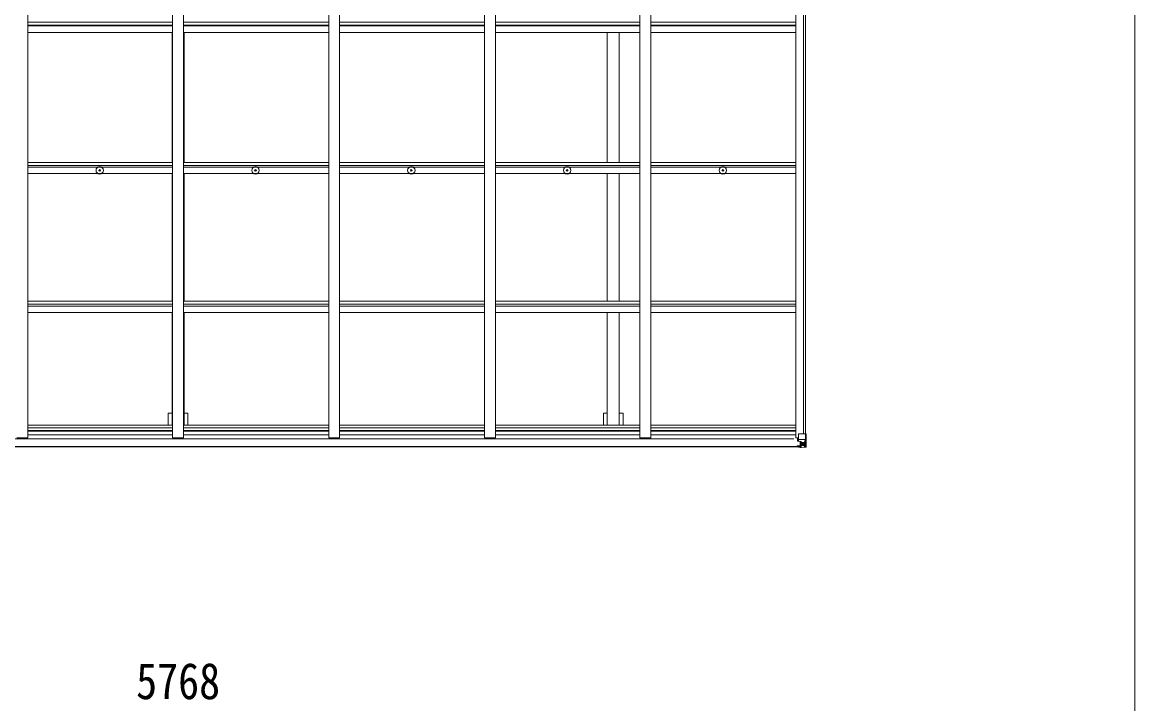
# Model space of a CAD drawing. Units: millimetres at full size, sheet at 1:35; details may follow other scales. Extents: x -9783 to 9892, y -6828 to 6752.
# Drawn here: x 4284 to 9397, y 145 to 3277 of the extents above; entities that cross this region are included whole.
import ezdxf
from ezdxf.enums import TextEntityAlignment as Align

# ---------------------------------------------------------------- set-up
doc = ezdxf.new("R2010")
doc.units = ezdxf.units.MM
doc.header["$LTSCALE"] = 35
for name, color, linetype, lineweight in [('0-1_本体', 4, 'Continuous', 9), ('0-2_部品', 7, 'Continuous', 9), ('0-A_寸法', 6, 'Continuous', 9), ('F-0_240', 7, 'Continuous', 9)]:
    doc.layers.add(name, color=color, linetype=linetype, lineweight=lineweight)
doc.styles.add('ＭＳ ゴシック', font='')
doc.styles.get('ＭＳ ゴシック').set_extended_font_data('MS Gothic')

msp = doc.modelspace()

# ---------------------------------------------------------------- linework, layer by layer
at = {"layer": '0-1_本体'}
for p, q in [((4309.19, 1366.46), (4309.19, 6378.43)), ((4975.19, 1366.46), (4975.19, 6378.43)), ((5025.19, 1366.46), (5025.19, 6378.43)), ((5692.92, 1366.46), (5692.92, 6378.43)), ((5742.92, 1366.46), (5742.92, 6378.43)), ((6408.92, 1366.46), (6408.92, 6378.43)), ((6458.92, 1366.46), (6458.92, 6378.43)), ((7123.19, 1366.46), (7123.19, 6378.43)), ((7173.19, 1366.46), (7173.19, 6378.43)), ((7839.19, 1366.46), (7839.19, 6378.43)), ((7874.37, 1386), (7874.37, 6358.89)), ((7884.19, 1386), (7884.19, 6358.89)), ((4309.19, 3276.91), (4975.19, 3276.91)), ((5025.19, 3276.91), (5692.92, 3276.91)), ((5742.92, 3276.91), (6408.92, 3276.91)), ((6458.92, 3276.91), (7123.19, 3276.91)), ((7173.19, 3276.91), (7839.19, 3276.91)), ((4309.19, 3263.9), (4975.19, 3263.9)), ((4309.19, 3260.04), (4975.19, 3260.04)), ((4309.19, 3230.24), (4975.19, 3230.24)), ((4972.69, 2631.91), (4972.69, 3230.24)), ((5025.19, 3263.9), (5692.92, 3263.9)), ((5025.19, 3260.04), (5692.92, 3260.04)), ((5025.19, 3230.24), (5692.92, 3230.24)), ((5027.69, 2631.91), (5027.69, 3230.24)), ((5742.92, 3263.9), (6408.92, 3263.9)), ((5742.92, 3260.04), (6408.92, 3260.04)), ((5742.92, 3230.24), (6408.92, 3230.24)), ((6458.92, 3263.9), (7123.19, 3263.9)), ((6458.92, 3260.04), (7123.19, 3260.04)), ((6458.92, 3230.24), (7123.19, 3230.24)), ((6972.69, 2631.91), (6972.69, 3230.24)), ((7027.69, 2631.91), (7027.69, 3230.24)), ((7173.19, 3263.9), (7839.19, 3263.9)), ((7173.19, 3260.04), (7839.19, 3260.04)), ((7173.19, 3230.24), (7839.19, 3230.24)), ((4309.19, 2631.89), (4975.19, 2631.89)), ((4309.19, 2618.97), (4975.19, 2618.97)), ((4309.19, 2611.07), (4975.19, 2611.07)), ((5025.19, 2631.89), (5692.92, 2631.89)), ((5025.19, 2618.97), (5692.92, 2618.97)), ((5025.19, 2611.07), (5692.92, 2611.07)), ((5742.92, 2631.89), (6408.92, 2631.89)), ((5742.92, 2618.97), (6408.92, 2618.97)), ((5742.92, 2611.07), (6408.92, 2611.07)), ((6458.92, 2631.89), (7123.19, 2631.89)), ((6458.92, 2618.97), (7123.19, 2618.97)), ((6458.92, 2611.07), (7123.19, 2611.07)), ((7173.19, 2631.89), (7839.19, 2631.89)), ((7173.19, 2618.97), (7839.17, 2618.97)), ((7173.19, 2611.07), (7839.19, 2611.07)), ((4309.19, 2581.73), (4975.19, 2581.73)), ((4972.69, 1994.75), (4972.69, 2581.73)), ((5025.19, 2581.73), (5692.92, 2581.73)), ((5027.69, 1994.75), (5027.69, 2581.73)), ((5742.92, 2581.73), (6408.92, 2581.73)), ((6458.92, 2581.73), (7123.19, 2581.73)), ((6972.69, 1994.75), (6972.69, 2581.73)), ((7027.69, 1994.75), (7027.69, 2581.73)), ((7173.19, 2581.73), (7839.19, 2581.73)), ((4309.19, 1994.73), (4975.19, 1994.73)), ((5025.19, 1994.73), (5692.92, 1994.73)), ((5742.92, 1994.73), (6408.92, 1994.73)), ((6458.92, 1994.73), (7123.19, 1994.73)), ((7173.19, 1994.73), (7839.19, 1994.73)), ((4309.19, 1981.91), (4975.19, 1981.91)), ((4309.19, 1971.76), (4975.19, 1971.76)), ((5025.19, 1981.91), (5692.92, 1981.91)), ((5025.19, 1971.76), (5692.92, 1971.76)), ((5742.92, 1981.91), (6408.92, 1981.91)), ((5742.92, 1971.76), (6408.92, 1971.76)), ((6458.92, 1981.91), (7123.19, 1981.91)), ((6458.92, 1971.76), (7123.19, 1971.76)), ((7173.19, 1981.91), (7839.19, 1981.91)), ((7173.19, 1971.76), (7839.19, 1971.76)), ((4309.19, 1942.79), (4975.19, 1942.79)), ((4972.69, 1425.32), (4972.69, 1942.79)), ((5025.19, 1942.79), (5692.92, 1942.79)), ((5027.69, 1425.32), (5027.69, 1942.79)), ((5742.92, 1942.79), (6408.92, 1942.79)), ((6458.92, 1942.79), (7123.19, 1942.79)), ((6972.69, 1425.32), (6972.69, 1942.79)), ((7027.69, 1425.32), (7027.69, 1942.79)), ((7173.19, 1942.79), (7839.19, 1942.79)), ((5045.39, 1480.16), (5027.69, 1480.16)), ((5045.39, 1480.16), (5045.39, 1425.32)), ((7045.39, 1480.16), (7027.69, 1480.16)), ((7045.39, 1480.16), (7045.39, 1425.32)), ((4309.19, 1425.32), (4954.99, 1425.32)), ((4309.19, 1412.5), (4975.19, 1412.5)), ((4309.19, 1401.15), (4975.19, 1401.15)), ((4309.19, 1397.37), (4975.19, 1397.37)), ((4309.19, 1381.42), (4975.19, 1381.42)), ((4954.99, 1425.32), (4975.19, 1425.32)), ((5025.19, 1425.32), (5692.92, 1425.32)), ((5025.19, 1412.5), (5692.92, 1412.5)), ((5025.19, 1401.15), (5692.92, 1401.15)), ((5025.19, 1397.37), (5692.92, 1397.37)), ((5025.19, 1381.42), (5692.92, 1381.42)), ((5742.92, 1425.32), (6408.92, 1425.32)), ((5742.92, 1412.5), (6408.92, 1412.5)), ((5742.92, 1401.15), (6408.92, 1401.15)), ((5742.92, 1397.37), (6408.92, 1397.37)), ((5742.92, 1381.42), (6408.92, 1381.42)), ((6458.92, 1425.32), (7123.19, 1425.32)), ((6458.92, 1412.5), (7123.19, 1412.5)), ((6458.92, 1401.15), (7123.19, 1401.15)), ((6458.92, 1397.37), (7123.19, 1397.37)), ((6458.92, 1381.42), (7123.19, 1381.42)), ((7173.19, 1425.32), (7839.19, 1425.32)), ((7173.19, 1412.5), (7839.19, 1412.5)), ((7173.19, 1401.15), (7839.19, 1401.15)), ((7173.19, 1397.37), (7839.19, 1397.37)), ((7173.19, 1381.42), (7839.19, 1381.42)), ((7830.19, 1363.14), (2170.19, 1363.14)), ((4259.19, 1366.46), (4309.19, 1366.46)), ((4975.19, 1366.46), (5025.19, 1366.46)), ((5692.92, 1366.46), (5742.92, 1366.46)), ((6408.92, 1366.46), (6458.92, 1366.46)), ((7123.19, 1366.46), (7173.19, 1366.46)), ((7852.19, 1366.46), (7839.19, 1366.46)), ((2137.69, 1327.66), (7862.69, 1327.66)), ((2137.69, 1325.59), (7862.69, 1325.59))]:
    msp.add_line(p, q, dxfattribs=at)
for points in [[(4972.69, 1480.16), (4954.99, 1480.16), (4954.99, 1425.32)], [(6972.69, 1480.16), (6954.99, 1480.16), (6954.99, 1425.32)]]:
    msp.add_lwpolyline(points, dxfattribs=at)
at = {"layer": '0-2_部品'}
for p, q in [((4637.95, 2596.87), (4639.05, 2596.89)), ((4637.95, 2595.87), (4639.05, 2595.85)), ((4639.05, 2596.89), (4639.57, 2596.99)), ((4639.05, 2595.85), (4639.57, 2595.75)), ((4639.67, 2597.51), (4639.57, 2596.99)), ((4639.67, 2595.23), (4639.57, 2595.75)), ((4639.69, 2598.61), (4639.67, 2597.51)), ((4639.69, 2594.12), (4639.67, 2595.23)), ((4640.69, 2598.61), (4640.71, 2597.51)), ((4640.69, 2594.12), (4640.71, 2595.23)), ((4640.71, 2597.51), (4640.81, 2596.99)), ((4640.71, 2595.23), (4640.81, 2595.75)), ((4641.33, 2596.89), (4640.81, 2596.99)), ((4641.33, 2595.85), (4640.81, 2595.75)), ((4642.44, 2596.87), (4641.33, 2596.89)), ((4642.44, 2595.87), (4641.33, 2595.85)), ((5353.95, 2596.87), (5355.05, 2596.89)), ((5353.95, 2595.87), (5355.05, 2595.85)), ((5355.05, 2596.89), (5355.57, 2596.99)), ((5355.05, 2595.85), (5355.57, 2595.75)), ((5355.67, 2597.51), (5355.57, 2596.99)), ((5355.67, 2595.23), (5355.57, 2595.75)), ((5355.69, 2598.61), (5355.67, 2597.51)), ((5355.69, 2594.12), (5355.67, 2595.23)), ((5356.69, 2598.61), (5356.71, 2597.51)), ((5356.69, 2594.12), (5356.71, 2595.23)), ((5356.71, 2597.51), (5356.81, 2596.99)), ((5356.71, 2595.23), (5356.81, 2595.75)), ((5357.33, 2596.89), (5356.81, 2596.99)), ((5357.33, 2595.85), (5356.81, 2595.75)), ((5358.44, 2596.87), (5357.33, 2596.89)), ((5358.44, 2595.87), (5357.33, 2595.85)), ((6069.95, 2596.87), (6071.05, 2596.89)), ((6069.95, 2595.87), (6071.05, 2595.85)), ((6071.05, 2596.89), (6071.57, 2596.99)), ((6071.05, 2595.85), (6071.57, 2595.75)), ((6071.67, 2597.51), (6071.57, 2596.99)), ((6071.67, 2595.23), (6071.57, 2595.75)), ((6071.69, 2598.61), (6071.67, 2597.51)), ((6071.69, 2594.12), (6071.67, 2595.23)), ((6072.69, 2598.61), (6072.71, 2597.51)), ((6072.69, 2594.12), (6072.71, 2595.23)), ((6072.71, 2597.51), (6072.81, 2596.99)), ((6072.71, 2595.23), (6072.81, 2595.75)), ((6073.33, 2596.89), (6072.81, 2596.99)), ((6073.33, 2595.85), (6072.81, 2595.75)), ((6074.44, 2596.87), (6073.33, 2596.89)), ((6074.44, 2595.87), (6073.33, 2595.85)), ((6785.95, 2596.87), (6787.05, 2596.89)), ((6785.95, 2595.87), (6787.05, 2595.85)), ((6787.05, 2596.89), (6787.57, 2596.99)), ((6787.05, 2595.85), (6787.57, 2595.75)), ((6787.67, 2597.51), (6787.57, 2596.99)), ((6787.67, 2595.23), (6787.57, 2595.75)), ((6787.69, 2598.61), (6787.67, 2597.51)), ((6787.69, 2594.12), (6787.67, 2595.23)), ((6788.69, 2598.61), (6788.71, 2597.51)), ((6788.69, 2594.12), (6788.71, 2595.23)), ((6788.71, 2597.51), (6788.81, 2596.99)), ((6788.71, 2595.23), (6788.81, 2595.75)), ((6789.33, 2596.89), (6788.81, 2596.99)), ((6789.33, 2595.85), (6788.81, 2595.75)), ((6790.44, 2596.87), (6789.33, 2596.89)), ((6790.44, 2595.87), (6789.33, 2595.85)), ((7501.95, 2596.87), (7503.05, 2596.89)), ((7501.95, 2595.87), (7503.05, 2595.85)), ((7503.05, 2596.89), (7503.57, 2596.99)), ((7503.05, 2595.85), (7503.57, 2595.75)), ((7503.67, 2597.51), (7503.57, 2596.99)), ((7503.67, 2595.23), (7503.57, 2595.75)), ((7503.69, 2598.61), (7503.67, 2597.51)), ((7503.69, 2594.12), (7503.67, 2595.23)), ((7504.69, 2598.61), (7504.71, 2597.51)), ((7504.69, 2594.12), (7504.71, 2595.23)), ((7504.71, 2597.51), (7504.81, 2596.99)), ((7504.71, 2595.23), (7504.81, 2595.75)), ((7505.33, 2596.89), (7504.81, 2596.99)), ((7505.33, 2595.85), (7504.81, 2595.75)), ((7506.44, 2596.87), (7505.33, 2596.89)), ((7506.44, 2595.87), (7505.33, 2595.85)), ((7852.19, 1385), (7852.19, 1351.9)), ((7883.35, 1386), (7853.19, 1386)), ((7883.35, 1386), (7883.35, 1325.41)), ((7846.19, 1329.98), (7846.19, 1329.86)), ((7846.19, 1328.3), (7846.19, 1329.86)), ((7847.69, 1366.46), (7847.69, 1351.13)), ((7847.69, 1363), (7852.19, 1363)), ((7848.69, 1352.85), (7847.69, 1352.85)), ((7847.69, 1351.13), (7848.69, 1351.12)), ((7852.74, 1351.08), (7848.69, 1351.12)), ((7876.19, 1359.33), (7852.19, 1359.33)), ((7852.19, 1329.91), (7862.19, 1329.99)), ((7852.19, 1329.91), (7852.19, 1328.3)), ((7853.02, 1351.64), (7863.37, 1349.99)), ((7853.02, 1351.01), (7853.02, 1351.64)), ((7863.37, 1349.35), (7853.02, 1351.01)), ((7858.69, 1350.1), (7858.69, 1330.13)), ((7858.69, 1342.2), (7862.69, 1342.2)), ((7858.69, 1333.99), (7862.69, 1333.99)), ((7862.58, 1330.36), (7858.69, 1330.36)), ((7862.2, 1329.99), (7862.19, 1329.99)), ((7862.19, 1328.04), (7862.19, 1329.99)), ((7862.2, 1330.16), (7862.2, 1329.99)), ((7862.69, 1345.8), (7864.19, 1345.8)), ((7862.69, 1332.24), (7864.19, 1332.24)), ((7863.37, 1349.99), (7863.37, 1349.35)), ((7864.19, 1349.09), (7864.19, 1323)), ((7876.19, 1345.8), (7864.19, 1345.8)), ((7865.19, 1332.24), (7864.19, 1332.24)), ((7876.19, 1332.24), (7864.19, 1332.24)), ((7870.71, 1339.44), (7870.71, 1340.4)), ((7882.8, 1359.12), (7876.19, 1359.33)), ((7876.19, 1345.8), (7876.19, 1345.8)), ((7876.19, 1345.8), (7878.52, 1345.77)), ((7878.52, 1332.29), (7876.19, 1332.24)), ((7878.52, 1345.77), (7878.52, 1332.29)), ((7882.8, 1359.12), (7878.66, 1347.03)), ((7846.19, 1328.3), (7846.19, 1327.66)), ((7847.19, 1328.3), (7846.19, 1328.3)), ((7847.19, 1327.66), (7847.19, 1328.3)), ((7852.19, 1328.3), (7847.19, 1328.3)), ((7852.39, 1324.8), (7849.27, 1325.59)), ((7852.39, 1324.8), (7852.69, 1324.8)), ((7852.69, 1324.8), (7852.69, 1325.59)), ((7854.19, 1328.06), (7862.19, 1328.06)), ((7854.19, 1328.04), (7862.19, 1328.04)), ((7857.69, 1324.41), (7857.69, 1325.59)), ((7857.69, 1324.41), (7862.69, 1324.5)), ((7857.69, 1324), (7857.69, 1324.41)), ((7857.69, 1324), (7857.69, 1323.48)), ((7864.19, 1323.88), (7857.69, 1323.48)), ((7857.69, 1323.48), (7857.69, 1322.6)), ((7857.69, 1322.6), (7864.19, 1323)), ((7862.19, 1329.06), (7862.69, 1329.06)), ((7862.69, 1328.7), (7864.19, 1328.7)), ((7864.19, 1323.11), (7876.19, 1323.89)), ((7876.28, 1323.9), (7884.21, 1324.37)), ((7879.38, 1328.79), (7882.11, 1325.12)), ((7883.35, 1325.34), (7883.35, 1325.41)), ((7885.25, 1324.33), (7885.25, 1324.29)), ((7885.25, 1324.28), (7885.25, 1324.28)), ((7886.19, 1325.29), (7886.19, 1325.33))]:
    msp.add_line(p, q, dxfattribs=at)
for points in [[(7886.19, 1325.33), (7886.19, 1386), (7883.35, 1386)], [(7852.19, 1329.91), (7852.19, 1329.92), (7846.19, 1329.86)], [(7847.19, 1330.03), (7862.19, 1330.16), (7862.2, 1330.16)], [(7848.69, 1351.12), (7848.69, 1352.85), (7852.19, 1352.87)], [(7857.69, 1324), (7862.69, 1324), (7862.69, 1349.46)], [(7869.75, 1337.52), (7868.79, 1337.52), (7868.79, 1338.48), (7869.75, 1338.48)], [(7870.71, 1340.4), (7871.67, 1340.4), (7871.67, 1339.44)], [(7871.67, 1336.56), (7871.67, 1335.6), (7870.71, 1335.6), (7870.71, 1336.56)], [(7872.63, 1338.48), (7873.59, 1338.48), (7873.59, 1337.52), (7872.63, 1337.52)], [(7862.19, 1329.06), (7854.19, 1329.06), (7854.19, 1327.66)], [(7885.25, 1324.28), (7876.19, 1323.73), (7864.19, 1323)]]:
    msp.add_lwpolyline(points, dxfattribs=at)
for centre, radius in [((4640.19, 2596.37), 17), ((5356.19, 2596.37), 17), ((6072.19, 2596.37), 17), ((6788.19, 2596.37), 17), ((7504.19, 2596.37), 17), ((4640.19, 2596.37), 4), ((5356.19, 2596.37), 4), ((6072.19, 2596.37), 4), ((6788.19, 2596.37), 4), ((7504.19, 2596.37), 4), ((7871.19, 1338), 5.3)]:
    msp.add_circle(centre, radius, dxfattribs=at)
for centre, radius, start, end in [((4640.19, 2596.37), 2.3, 167.44414, 192.55586), ((4640.19, 2596.37), 2.3, 77.44414, 102.55586), ((4640.19, 2596.37), 2.3, 257.44414, 282.55586), ((4640.19, 2596.37), 2.3, 347.44414, 12.55586), ((5356.19, 2596.37), 2.3, 167.44414, 192.55586), ((5356.19, 2596.37), 2.3, 77.44414, 102.55586), ((5356.19, 2596.37), 2.3, 257.44414, 282.55586), ((5356.19, 2596.37), 2.3, 347.44414, 12.55586), ((6072.19, 2596.37), 2.3, 167.44414, 192.55586), ((6072.19, 2596.37), 2.3, 77.44414, 102.55586), ((6072.19, 2596.37), 2.3, 257.44414, 282.55586), ((6072.19, 2596.37), 2.3, 347.44414, 12.55586), ((6788.19, 2596.37), 2.3, 167.44414, 192.55586), ((6788.19, 2596.37), 2.3, 77.44414, 102.55586), ((6788.19, 2596.37), 2.3, 257.44414, 282.55586), ((6788.19, 2596.37), 2.3, 347.44414, 12.55586), ((7504.19, 2596.37), 2.3, 167.44414, 192.55586), ((7504.19, 2596.37), 2.3, 77.44414, 102.55586), ((7504.19, 2596.37), 2.3, 257.44414, 282.55586), ((7504.19, 2596.37), 2.3, 347.44414, 12.55586), ((7853.19, 1385), 1, 90, 180), ((7847.05, 1322.34), 7.69, 88.96999, 96.43426), ((7853.13, 1352.57), 0.937, 182.32209, 263.26766), ((7853.13, 1351.94), 0.937, 182.32209, 263.26766), ((7862.19, 1330.49), 0.5, 270.52895, 0.04464), ((7862.18, 1330.67), 0.513, 271.88028, 1.04707), ((7863.26, 1349.06), 0.937, 2.32209, 83.26766), ((7863.26, 1348.42), 0.937, 2.32209, 83.26766), ((7869.75, 1339.44), 0.96, 270, 0), ((7869.75, 1336.56), 0.96, 0, 90), ((7872.63, 1339.44), 0.96, 180, 270), ((7872.63, 1336.56), 0.96, 90, 180), ((7862.19, 1327.56), 0.5, 0.00109, 90.00109), ((7862.19, 1327.54), 0.5, 359.99802, 89.99691), ((7882.06, 1325.29), 1.28, 311.17831, 2.45895), ((7884.04, 1311.68), 12.7, 89.24466, 95.10311), ((7885.19, 1325.33), 0.999, 273.4424, 359.95083), ((7885.19, 1325.29), 0.999, 273.4424, 359.95083), ((7885.19, 1325.28), 1, 273.50017, 0.00079)]:
    msp.add_arc(centre, radius, start, end, dxfattribs=at)
for centre, major_axis, ratio, start_param, end_param in [((7957.94, 1332.24), (-81.75, 0), 0.061163, 0, 0.0007725), ((7881.39, 1332.38), (-0.03, -5), 0.573921, 4.7320603, 5.5159136), ((7879.93, 1345.74), (0, -3), 0.468246, 4.2703918, 4.7058971), ((7882.08, 1356.77), (-0.85, -2.32), 0.403757, 2.3087461, 3.2744049), ((7883.06, 1327.3), (0.02, -3), 0.466854, 5.5234897, 6.1575023), ((7883.25, 1324.21), (-2, -0.12), 0.060933, 3.1378449, 4.2119296), ((7684.25, 1311.97), (-201, -12.36), 0.060933, 3.1373463, 3.1378449)]:
    msp.add_ellipse(centre, major_axis=major_axis, ratio=ratio, start_param=start_param, end_param=end_param, dxfattribs=at)
at = {"layer": 'F-0_240', "color": 5}
msp.add_line((9396.97, 6751.9), (9396.97, -6828.1), dxfattribs=at)

# ---------------------------------------------------------------- texts
at = {"layer": '0-A_寸法', "color": 7, "style": 'ＭＳ ゴシック', "width": 0.85}
msp.add_text('5768', height=166.8, dxfattribs=at).set_placement((4807.69, 116.14), align=Align.BOTTOM_LEFT)

doc.saveas('drawing.dxf')
